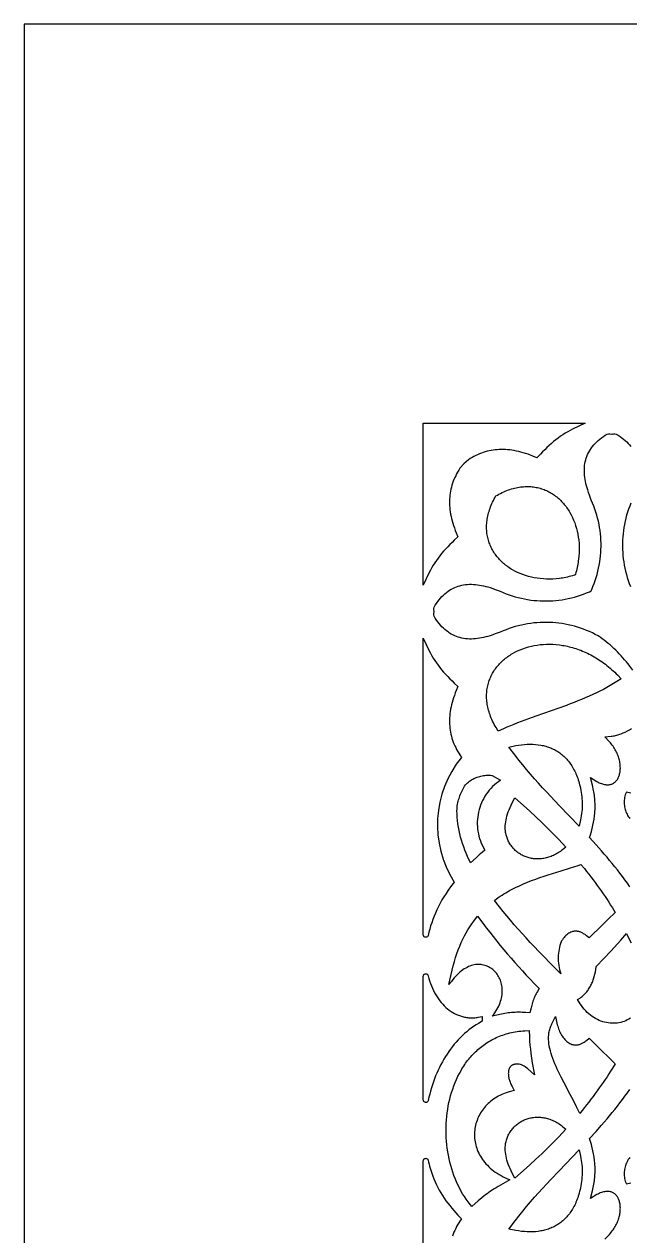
# Model space of a CAD drawing. Extents: x -280 to 280, y -610 to 610.
# Drawn here: x -280 to -158.6, y 367.1 to 610 of the extents above; entities that cross this region are included whole.
import ezdxf

# ---------------------------------------------------------------- set-up
doc = ezdxf.new("R2010")
doc.units = 0
doc.layers.add('LAYER_1', color=18, linetype='CONTINUOUS')

msp = doc.modelspace()

# ---------------------------------------------------------------- linework, layer by layer
at = {"layer": 'LAYER_1'}
for points in [[(-280, -610), (280, -610), (280, 610), (-280, 610)], [(-167.54, 530), (-170.07, 528.82), (-170.57, 528.57), (-171.05, 528.3), (-171.53, 528.01), (-172.01, 527.7), (-172.48, 527.38), (-172.95, 527.04), (-173.41, 526.69), (-173.87, 526.32), (-174.32, 525.93), (-174.77, 525.53), (-175.22, 525.11), (-175.66, 524.69), (-176.1, 524.24), (-176.53, 523.79), (-177.21, 523.06), (-178.03, 523.41), (-178.52, 523.6), (-179, 523.77), (-179.48, 523.94), (-179.95, 524.08), (-180.42, 524.21), (-180.88, 524.33), (-181.33, 524.43), (-181.78, 524.52), (-182.23, 524.59), (-182.66, 524.65), (-183.1, 524.7), (-183.53, 524.73), (-183.95, 524.74), (-184.37, 524.74), (-184.79, 524.73), (-185.2, 524.7), (-185.61, 524.66), (-186.01, 524.61), (-186.41, 524.54), (-186.81, 524.46), (-187.2, 524.37), (-187.59, 524.26), (-187.97, 524.14), (-188.36, 524), (-188.73, 523.85), (-189.11, 523.69), (-189.48, 523.51), (-189.86, 523.32), (-190.22, 523.12), (-190.59, 522.9), (-190.96, 522.67), (-191.85, 521.85), (-192.67, 520.96), (-192.9, 520.59), (-193.12, 520.22), (-193.32, 519.86), (-193.51, 519.48), (-193.69, 519.11), (-193.85, 518.73), (-194, 518.36), (-194.14, 517.97), (-194.26, 517.59), (-194.37, 517.2), (-194.46, 516.81), (-194.54, 516.41), (-194.61, 516.01), (-194.66, 515.61), (-194.7, 515.2), (-194.73, 514.79), (-194.74, 514.37), (-194.74, 513.95), (-194.73, 513.53), (-194.7, 513.1), (-194.65, 512.66), (-194.59, 512.23), (-194.52, 511.78), (-194.43, 511.33), (-194.33, 510.88), (-194.21, 510.42), (-194.08, 509.95), (-193.94, 509.48), (-193.77, 509), (-193.6, 508.52), (-193.41, 508.03), (-193.06, 507.21), (-193.79, 506.53), (-194.24, 506.1), (-194.69, 505.66), (-195.11, 505.22), (-195.53, 504.77), (-195.93, 504.32), (-196.32, 503.87), (-196.69, 503.41), (-197.04, 502.95), (-197.38, 502.48), (-197.7, 502.01), (-198.01, 501.53), (-198.3, 501.05), (-198.57, 500.57), (-198.82, 500.07), (-200, 497.54), (-200, 530)], [(-178.75, 517.3), (-178.47, 517.29), (-178.19, 517.26), (-177.91, 517.23), (-177.63, 517.19), (-177.36, 517.14), (-177.09, 517.09), (-176.83, 517.02), (-176.57, 516.95), (-176.31, 516.87), (-176.05, 516.79), (-175.8, 516.69), (-175.55, 516.59), (-175.3, 516.49), (-175.06, 516.37), (-174.82, 516.25), (-174.59, 516.12), (-174.36, 515.99), (-174.13, 515.85), (-173.91, 515.7), (-173.69, 515.55), (-173.47, 515.39), (-173.26, 515.23), (-173.05, 515.06), (-172.85, 514.88), (-172.65, 514.7), (-172.46, 514.51), (-172.27, 514.32), (-172.08, 514.12), (-171.9, 513.92), (-171.73, 513.71), (-171.55, 513.49), (-171.39, 513.28), (-171.22, 513.05), (-171.07, 512.83), (-170.91, 512.59), (-170.76, 512.36), (-170.62, 512.11), (-170.35, 511.62), (-170.1, 511.11), (-169.86, 510.58), (-169.65, 510.04), (-169.46, 509.49), (-169.29, 508.92), (-169.14, 508.34), (-169.02, 507.75), (-168.92, 507.15), (-168.84, 506.54), (-168.78, 505.92), (-168.75, 505.29), (-168.75, 504.66), (-168.76, 504.02), (-168.81, 503.37), (-168.87, 502.72), (-168.92, 502.39), (-168.97, 502.06), (-169.03, 501.73), (-169.09, 501.4), (-169.16, 501.07), (-169.24, 500.73), (-169.32, 500.4), (-169.42, 500.07), (-169.51, 499.74), (-169.57, 499.57), (-169.74, 499.51), (-170.07, 499.42), (-170.4, 499.32), (-170.73, 499.24), (-171.07, 499.16), (-171.4, 499.09), (-171.73, 499.03), (-172.06, 498.97), (-172.39, 498.92), (-172.72, 498.87), (-173.37, 498.81), (-174.02, 498.76), (-174.66, 498.75), (-175.29, 498.75), (-175.92, 498.78), (-176.54, 498.84), (-177.15, 498.92), (-177.75, 499.02), (-178.34, 499.14), (-178.92, 499.29), (-179.49, 499.46), (-180.04, 499.65), (-180.58, 499.86), (-181.11, 500.1), (-181.62, 500.35), (-182.11, 500.62), (-182.36, 500.76), (-182.59, 500.91), (-182.83, 501.07), (-183.05, 501.22), (-183.28, 501.39), (-183.49, 501.55), (-183.71, 501.73), (-183.92, 501.9), (-184.12, 502.08), (-184.32, 502.27), (-184.51, 502.46), (-184.7, 502.65), (-184.88, 502.85), (-185.06, 503.05), (-185.23, 503.26), (-185.39, 503.47), (-185.55, 503.69), (-185.7, 503.91), (-185.85, 504.13), (-185.99, 504.36), (-186.12, 504.59), (-186.25, 504.82), (-186.37, 505.06), (-186.49, 505.3), (-186.59, 505.55), (-186.69, 505.8), (-186.79, 506.05), (-186.87, 506.31), (-186.95, 506.57), (-187.02, 506.83), (-187.09, 507.09), (-187.14, 507.36), (-187.19, 507.63), (-187.23, 507.91), (-187.26, 508.19), (-187.29, 508.47), (-187.3, 508.75), (-187.31, 509.03), (-187.31, 509.32), (-187.3, 509.61), (-187.28, 509.9), (-187.26, 510.2), (-187.22, 510.49), (-187.18, 510.79), (-187.12, 511.09), (-187.06, 511.39), (-186.99, 511.7), (-186.91, 512.01), (-186.82, 512.31), (-186.73, 512.62), (-186.62, 512.93), (-186.5, 513.25), (-186.38, 513.56), (-186.24, 513.88), (-186.1, 514.19), (-185.94, 514.51), (-185.78, 514.83), (-185.6, 515.15), (-185.44, 515.44), (-185.15, 515.6), (-184.83, 515.78), (-184.51, 515.94), (-184.19, 516.1), (-183.88, 516.24), (-183.56, 516.38), (-183.25, 516.5), (-182.93, 516.62), (-182.62, 516.73), (-182.31, 516.82), (-182.01, 516.91), (-181.7, 516.99), (-181.39, 517.06), (-181.09, 517.12), (-180.79, 517.18), (-180.49, 517.22), (-180.2, 517.26), (-179.9, 517.28), (-179.61, 517.3), (-179.32, 517.31), (-179.03, 517.31)], [(-174.02, 485.68), (-173.37, 485.64), (-172.72, 485.57), (-172.39, 485.53), (-172.06, 485.47), (-171.73, 485.42), (-171.4, 485.35), (-171.07, 485.28), (-170.73, 485.2), (-170.4, 485.12), (-170.07, 485.03), (-169.74, 484.93), (-169.4, 484.82), (-169.07, 484.71), (-168.74, 484.59), (-168.4, 484.47), (-168.07, 484.33), (-167.74, 484.19), (-167.41, 484.04), (-167.07, 483.89), (-166.74, 483.72), (-166.41, 483.55), (-166.08, 483.37), (-165.76, 483.19), (-165.43, 482.99), (-165.1, 482.79), (-164.78, 482.58), (-164.45, 482.37), (-164.13, 482.14), (-163.81, 481.91), (-163.49, 481.67), (-163.18, 481.42), (-162.86, 481.16), (-162.55, 480.9), (-162.24, 480.63), (-161.93, 480.34), (-161.62, 480.06), (-161.32, 479.76), (-161.02, 479.46), (-160.31, 478.75), (-161.18, 478.2), (-161.84, 477.79), (-162.51, 477.39), (-163.19, 477.01), (-163.89, 476.64), (-164.6, 476.28), (-165.31, 475.93), (-166.04, 475.59), (-166.77, 475.26), (-167.52, 474.94), (-168.26, 474.62), (-169.02, 474.32), (-169.78, 474.02), (-170.54, 473.73), (-171.31, 473.44), (-172.84, 472.88), (-174.38, 472.34), (-175.91, 471.8), (-177.43, 471.26), (-178.93, 470.73), (-180.41, 470.18), (-181.13, 469.91), (-181.85, 469.63), (-182.55, 469.34), (-183.25, 469.06), (-183.93, 468.76), (-185, 468.28), (-185.42, 468.97), (-185.6, 469.29), (-185.78, 469.62), (-185.94, 469.93), (-186.1, 470.25), (-186.24, 470.57), (-186.38, 470.88), (-186.5, 471.2), (-186.62, 471.51), (-186.73, 471.82), (-186.82, 472.13), (-186.91, 472.44), (-186.99, 472.75), (-187.06, 473.05), (-187.12, 473.35), (-187.18, 473.65), (-187.22, 473.95), (-187.26, 474.25), (-187.28, 474.54), (-187.3, 474.83), (-187.31, 475.12), (-187.31, 475.41), (-187.3, 475.7), (-187.29, 475.98), (-187.26, 476.26), (-187.23, 476.54), (-187.19, 476.81), (-187.14, 477.08), (-187.09, 477.35), (-187.02, 477.62), (-186.95, 477.88), (-186.87, 478.14), (-186.79, 478.39), (-186.69, 478.65), (-186.59, 478.9), (-186.49, 479.14), (-186.37, 479.38), (-186.25, 479.62), (-186.12, 479.86), (-185.99, 480.09), (-185.85, 480.31), (-185.7, 480.54), (-185.55, 480.76), (-185.39, 480.97), (-185.23, 481.18), (-185.06, 481.39), (-184.88, 481.59), (-184.7, 481.79), (-184.51, 481.99), (-184.32, 482.18), (-184.12, 482.36), (-183.92, 482.54), (-183.71, 482.72), (-183.49, 482.89), (-183.28, 483.06), (-183.05, 483.22), (-182.83, 483.38), (-182.59, 483.53), (-182.36, 483.68), (-182.11, 483.83), (-181.62, 484.1), (-181.11, 484.35), (-180.58, 484.58), (-180.04, 484.79), (-179.49, 484.98), (-178.92, 485.15), (-178.34, 485.3), (-177.75, 485.42), (-177.15, 485.53), (-176.54, 485.61), (-175.92, 485.66), (-175.29, 485.69), (-174.66, 485.7)], [(-178.06, 465.63), (-177.51, 465.6), (-176.98, 465.54), (-176.45, 465.46), (-176.19, 465.41), (-175.93, 465.36), (-175.67, 465.29), (-175.42, 465.23), (-175.17, 465.15), (-174.92, 465.07), (-174.68, 464.98), (-174.44, 464.89), (-174.2, 464.79), (-173.97, 464.68), (-173.73, 464.56), (-173.51, 464.44), (-173.28, 464.31), (-173.06, 464.18), (-172.84, 464.04), (-172.63, 463.89), (-172.42, 463.73), (-172.21, 463.57), (-172.01, 463.4), (-171.81, 463.22), (-171.62, 463.03), (-171.43, 462.84), (-171.24, 462.64), (-171.06, 462.44), (-170.89, 462.23), (-170.72, 462.01), (-170.55, 461.78), (-170.39, 461.55), (-170.23, 461.3), (-170.08, 461.06), (-169.93, 460.8), (-169.79, 460.54), (-169.65, 460.27), (-169.52, 459.99), (-169.39, 459.7), (-169.27, 459.41), (-169.16, 459.11), (-169.04, 458.81), (-168.94, 458.49), (-168.84, 458.17), (-168.74, 457.84), (-168.66, 457.51), (-168.57, 457.16), (-168.49, 456.81), (-168.41, 456.39), (-168.34, 455.97), (-168.28, 455.54), (-168.23, 455.12), (-168.19, 454.69), (-168.17, 454.27), (-168.15, 453.84), (-168.15, 453.42), (-168.16, 452.99), (-168.18, 452.57), (-168.21, 452.15), (-168.26, 451.73), (-168.32, 451.31), (-168.39, 450.9), (-168.47, 450.49), (-168.77, 449.2), (-172.77, 453.38), (-174.43, 455.14), (-175.26, 456.02), (-176.08, 456.91), (-176.9, 457.81), (-177.7, 458.71), (-178.5, 459.63), (-179.29, 460.56), (-180.07, 461.51), (-180.85, 462.47), (-181.61, 463.44), (-182.84, 465.08), (-181.48, 465.36), (-180.89, 465.46), (-180.31, 465.53), (-179.74, 465.59), (-179.17, 465.63), (-178.61, 465.64)], [(-186.56, 459.42), (-186.27, 459.4), (-186.2, 459.39), (-184.49, 458.42), (-184.92, 458.12), (-185.33, 457.81), (-185.73, 457.48), (-186.1, 457.14), (-186.45, 456.78), (-186.78, 456.41), (-187.09, 456.02), (-187.38, 455.62), (-187.64, 455.2), (-187.89, 454.78), (-188.12, 454.35), (-188.32, 453.9), (-188.5, 453.45), (-188.67, 452.99), (-188.8, 452.53), (-188.92, 452.05), (-189.02, 451.58), (-189.09, 451.1), (-189.14, 450.61), (-189.17, 450.13), (-189.17, 449.64), (-189.15, 449.15), (-189.11, 448.66), (-189.05, 448.18), (-188.96, 447.69), (-188.85, 447.21), (-188.71, 446.73), (-188.55, 446.26), (-188.37, 445.79), (-188.16, 445.33), (-187.93, 444.88), (-187.67, 444.43), (-188.15, 444.03), (-188.79, 443.47), (-189.42, 442.9), (-190.52, 441.85), (-191.11, 443.13), (-191.39, 443.78), (-191.65, 444.43), (-191.9, 445.08), (-192.12, 445.73), (-192.33, 446.39), (-192.52, 447.04), (-192.68, 447.7), (-192.83, 448.35), (-192.96, 449.01), (-193.06, 449.67), (-193.14, 450.33), (-193.2, 450.99), (-193.24, 451.65), (-193.25, 452.31), (-193.24, 452.64), (-193.23, 453), (-193.19, 453.32), (-193.13, 453.61), (-193.07, 453.91), (-193, 454.2), (-192.93, 454.49), (-192.84, 454.77), (-192.75, 455.05), (-192.65, 455.33), (-192.54, 455.61), (-192.43, 455.89), (-192.3, 456.16), (-192.17, 456.43), (-192.03, 456.69), (-191.88, 456.96), (-191.72, 457.22), (-191.53, 457.52), (-191.31, 457.73), (-191.13, 457.9), (-190.93, 458.06), (-190.73, 458.22), (-190.53, 458.37), (-190.32, 458.5), (-190.1, 458.63), (-189.88, 458.75), (-189.65, 458.86), (-189.42, 458.96), (-189.18, 459.05), (-188.94, 459.13), (-188.69, 459.2), (-188.44, 459.27), (-188.18, 459.32), (-187.92, 459.36), (-187.66, 459.39), (-187.39, 459.41), (-187.11, 459.43), (-186.84, 459.43)], [(-179.9, 453.35), (-178.65, 452.22), (-177.43, 451.09), (-176.25, 449.96), (-175.09, 448.83), (-173.96, 447.7), (-172.86, 446.56), (-171.42, 445.02), (-172.06, 444.5), (-172.29, 444.33), (-172.52, 444.16), (-172.75, 444.01), (-172.98, 443.86), (-173.22, 443.72), (-173.45, 443.59), (-173.69, 443.47), (-173.92, 443.36), (-174.16, 443.25), (-174.39, 443.16), (-174.63, 443.07), (-174.87, 442.99), (-175.11, 442.92), (-175.34, 442.86), (-175.58, 442.81), (-175.81, 442.76), (-176.05, 442.72), (-176.28, 442.69), (-176.51, 442.67), (-176.75, 442.65), (-176.98, 442.65), (-177.2, 442.65), (-177.43, 442.65), (-177.66, 442.67), (-177.88, 442.69), (-178.1, 442.72), (-178.32, 442.76), (-178.54, 442.8), (-178.75, 442.85), (-178.96, 442.91), (-179.17, 442.97), (-179.38, 443.04), (-179.58, 443.12), (-179.78, 443.2), (-179.98, 443.29), (-180.17, 443.38), (-180.36, 443.49), (-180.54, 443.59), (-180.72, 443.71), (-180.9, 443.83), (-181.07, 443.95), (-181.24, 444.08), (-181.4, 444.22), (-181.56, 444.36), (-181.72, 444.51), (-181.87, 444.66), (-182.01, 444.82), (-182.15, 444.98), (-182.28, 445.15), (-182.41, 445.32), (-182.53, 445.5), (-182.65, 445.68), (-182.76, 445.86), (-182.86, 446.05), (-182.96, 446.25), (-183.05, 446.45), (-183.13, 446.65), (-183.21, 446.86), (-183.28, 447.07), (-183.34, 447.28), (-183.4, 447.5), (-183.45, 447.72), (-183.49, 447.95), (-183.53, 448.28), (-183.56, 448.62), (-183.57, 448.97), (-183.56, 449.33), (-183.53, 449.7), (-183.48, 450.07), (-183.41, 450.46), (-183.33, 450.85), (-183.22, 451.25), (-183.1, 451.67), (-182.96, 452.09), (-182.79, 452.52), (-182.61, 452.96), (-182.41, 453.41), (-182.18, 453.87), (-181.65, 454.9)], [(-167.71, 440.72), (-167.26, 440.16), (-166.81, 439.6), (-166.38, 439.04), (-165.95, 438.48), (-165.53, 437.91), (-165.12, 437.35), (-164.71, 436.79), (-164.31, 436.22), (-163.93, 435.66), (-163.54, 435.09), (-163.17, 434.53), (-162.81, 433.96), (-162.45, 433.39), (-162.1, 432.83), (-161.55, 431.92), (-162.93, 430.55), (-164.07, 429.44), (-166.78, 426.81), (-167.28, 427.24), (-167.43, 427.36), (-167.57, 427.47), (-167.72, 427.57), (-167.87, 427.66), (-168.01, 427.75), (-168.15, 427.82), (-168.28, 427.89), (-168.42, 427.95), (-168.55, 428), (-168.68, 428.04), (-168.81, 428.08), (-168.94, 428.11), (-169.06, 428.13), (-169.18, 428.15), (-169.3, 428.16), (-169.42, 428.17), (-169.54, 428.17), (-169.65, 428.16), (-169.77, 428.15), (-169.88, 428.13), (-169.99, 428.11), (-170.1, 428.08), (-170.2, 428.05), (-170.42, 427.96), (-170.63, 427.86), (-170.84, 427.74), (-171.04, 427.6), (-171.24, 427.45), (-171.43, 427.27), (-171.61, 427.09), (-171.79, 426.88), (-171.96, 426.67), (-172.12, 426.44), (-172.27, 426.21), (-172.36, 426.05), (-172.49, 425.68), (-172.6, 425.31), (-172.7, 424.93), (-172.78, 424.54), (-172.84, 424.15), (-172.89, 423.76), (-172.93, 423.36), (-172.94, 422.95), (-172.94, 422.54), (-172.93, 422.13), (-172.89, 421.72), (-172.84, 421.3), (-172.76, 420.88), (-172.67, 420.45), (-172.56, 420.03), (-172.43, 419.6), (-174.32, 421.51), (-176.03, 423.27), (-176.88, 424.15), (-177.72, 425.03), (-178.55, 425.91), (-179.37, 426.8), (-180.18, 427.68), (-180.98, 428.57), (-181.76, 429.46), (-182.53, 430.35), (-183.28, 431.24), (-184.01, 432.13), (-184.73, 433.02), (-185.75, 434.33), (-184.96, 434.89), (-184.59, 435.15), (-184.22, 435.39), (-183.85, 435.63), (-183.47, 435.86), (-183.09, 436.08), (-182.7, 436.3), (-182.31, 436.51), (-181.92, 436.71), (-181.53, 436.91), (-180.73, 437.28), (-179.93, 437.64), (-179.11, 437.98), (-178.29, 438.3), (-177.46, 438.6), (-176.63, 438.9), (-175.79, 439.18), (-174.94, 439.46), (-174.1, 439.73), (-172.39, 440.26), (-170.69, 440.8), (-169.83, 441.07), (-168.98, 441.35), (-168.39, 441.56)], [(-188.05, 429.76), (-187.37, 428.86), (-186.68, 427.96), (-185.99, 427.07), (-185.28, 426.19), (-184.56, 425.31), (-183.84, 424.44), (-183.11, 423.58), (-182.37, 422.72), (-181.62, 421.87), (-180.87, 421.03), (-180.12, 420.2), (-179.36, 419.37), (-178.6, 418.55), (-177.83, 417.74), (-176.8, 416.65), (-177.13, 416.09), (-177.26, 415.86), (-177.38, 415.63), (-177.5, 415.39), (-177.61, 415.15), (-177.72, 414.9), (-177.82, 414.65), (-177.92, 414.39), (-178.01, 414.13), (-178.1, 413.87), (-178.18, 413.6), (-178.26, 413.33), (-178.34, 413.06), (-178.4, 412.79), (-178.62, 411.78), (-179.43, 411.85), (-179.8, 411.88), (-180.16, 411.89), (-180.52, 411.9), (-180.88, 411.91), (-181.24, 411.9), (-181.59, 411.89), (-181.94, 411.87), (-182.29, 411.84), (-182.63, 411.8), (-182.98, 411.76), (-183.32, 411.71), (-183.65, 411.65), (-183.98, 411.59), (-184.31, 411.52), (-186.16, 411.09), (-185.9, 411.42), (-185.65, 411.76), (-185.43, 412.1), (-185.23, 412.43), (-185.04, 412.77), (-184.88, 413.11), (-184.73, 413.44), (-184.6, 413.77), (-184.49, 414.11), (-184.39, 414.43), (-184.31, 414.76), (-184.25, 415.08), (-184.21, 415.4), (-184.18, 415.72), (-184.16, 416.03), (-184.16, 416.34), (-184.18, 416.64), (-184.2, 416.93), (-184.25, 417.22), (-184.3, 417.51), (-184.37, 417.79), (-184.45, 418.06), (-184.55, 418.32), (-184.65, 418.58), (-184.77, 418.82), (-184.9, 419.06), (-185.04, 419.29), (-185.19, 419.52), (-185.35, 419.73), (-185.52, 419.93), (-185.7, 420.12), (-185.88, 420.3), (-186.08, 420.47), (-186.28, 420.63), (-186.49, 420.77), (-186.71, 420.9), (-186.94, 421.03), (-187.17, 421.13), (-187.41, 421.23), (-187.66, 421.31), (-187.91, 421.37), (-188.17, 421.42), (-188.43, 421.46), (-188.69, 421.48), (-188.96, 421.49), (-189.23, 421.47), (-189.51, 421.45), (-189.79, 421.4), (-190.07, 421.34), (-190.35, 421.26), (-190.64, 421.16), (-190.93, 421.05), (-191.22, 420.91), (-191.5, 420.76), (-191.79, 420.58), (-192.08, 420.39), (-192.37, 420.18), (-192.66, 419.94), (-192.95, 419.69), (-193.23, 419.41), (-193.51, 419.11), (-193.79, 418.79), (-194.07, 418.44), (-194.35, 418.07), (-194.87, 417.44), (-194.22, 420.37), (-194, 421.24), (-193.77, 422.08), (-193.52, 422.89), (-193.26, 423.68), (-192.98, 424.44), (-192.69, 425.17), (-192.39, 425.88), (-192.07, 426.56), (-191.74, 427.22), (-191.4, 427.85), (-191.04, 428.46), (-190.67, 429.05), (-190.29, 429.62), (-189.9, 430.16), (-189.1, 431.2)], [(-199.4, 419.6), (-199.31, 419.58), (-199.24, 419.54), (-199.17, 419.48), (-199.11, 419.42), (-199.06, 419.33), (-199.02, 419.23), (-198.88, 418.7), (-198.73, 418.18), (-198.57, 417.68), (-198.38, 417.19), (-198.18, 416.72), (-197.97, 416.26), (-197.74, 415.81), (-197.5, 415.39), (-197.25, 414.98), (-196.98, 414.58), (-196.7, 414.2), (-196.41, 413.84), (-196.11, 413.5), (-195.8, 413.18), (-195.47, 412.87), (-195.14, 412.59), (-194.8, 412.32), (-194.44, 412.08), (-194.08, 411.85), (-193.72, 411.65), (-193.34, 411.46), (-192.95, 411.3), (-192.76, 411.23), (-192.56, 411.16), (-192.37, 411.1), (-192.17, 411.04), (-191.96, 410.99), (-191.76, 410.95), (-191.56, 410.91), (-191.35, 410.87), (-191.14, 410.85), (-190.93, 410.82), (-190.72, 410.81), (-190.51, 410.8), (-190.3, 410.79), (-190.08, 410.8), (-189.87, 410.81), (-189.65, 410.82), (-189.43, 410.84), (-189.21, 410.87), (-188.99, 410.91), (-188.18, 411.06), (-188.18, 410.12), (-188.94, 409.68), (-189.43, 409.38), (-189.91, 409.06), (-190.39, 408.72), (-190.85, 408.37), (-191.3, 408), (-191.74, 407.62), (-192.17, 407.22), (-192.59, 406.8), (-193, 406.37), (-193.4, 405.93), (-193.79, 405.48), (-194.16, 405.01), (-194.53, 404.53), (-194.88, 404.03), (-195.22, 403.53), (-195.55, 403.01), (-195.87, 402.49), (-196.18, 401.95), (-196.47, 401.4), (-196.75, 400.85), (-197.02, 400.28), (-197.28, 399.71), (-197.53, 399.13), (-197.76, 398.54), (-197.98, 397.94), (-198.18, 397.34), (-198.38, 396.73), (-198.56, 396.11), (-198.72, 395.49), (-198.88, 394.86), (-199.02, 394.22), (-199.05, 394.12), (-199.1, 394.04), (-199.16, 393.97), (-199.23, 393.91), (-199.3, 393.87), (-199.39, 393.84), (-199.47, 393.83), (-199.56, 393.83), (-199.64, 393.85), (-199.72, 393.88), (-199.8, 393.92), (-199.86, 393.98), (-199.92, 394.05), (-199.96, 394.13), (-199.99, 394.23), (-200, 394.33), (-200, 419.11), (-199.99, 419.21), (-199.96, 419.3), (-199.92, 419.39), (-199.87, 419.46), (-199.8, 419.51), (-199.73, 419.56), (-199.65, 419.59), (-199.57, 419.61), (-199.48, 419.61)], [(-173.13, 409.4), (-173.06, 409.13), (-172.98, 408.86), (-172.89, 408.59), (-172.79, 408.33), (-172.67, 408.06), (-172.55, 407.8), (-172.42, 407.55), (-172.27, 407.3), (-172.12, 407.07), (-171.96, 406.84), (-171.79, 406.63), (-171.61, 406.42), (-171.43, 406.24), (-171.24, 406.06), (-171.04, 405.91), (-170.84, 405.77), (-170.63, 405.65), (-170.42, 405.55), (-170.2, 405.46), (-170.1, 405.43), (-169.99, 405.41), (-169.88, 405.38), (-169.77, 405.36), (-169.65, 405.35), (-169.54, 405.35), (-169.42, 405.34), (-169.3, 405.35), (-169.18, 405.36), (-169.06, 405.38), (-168.94, 405.4), (-168.81, 405.43), (-168.68, 405.47), (-168.55, 405.51), (-168.42, 405.56), (-168.28, 405.62), (-168.15, 405.69), (-168.01, 405.76), (-167.87, 405.85), (-167.72, 405.94), (-167.57, 406.04), (-167.43, 406.15), (-167.28, 406.27), (-166.78, 406.7), (-164.07, 404.07), (-162.93, 402.96), (-161.55, 401.59), (-162.1, 400.68), (-162.45, 400.12), (-162.81, 399.55), (-163.17, 398.98), (-163.54, 398.42), (-163.93, 397.85), (-164.31, 397.29), (-164.71, 396.73), (-165.12, 396.16), (-165.53, 395.6), (-165.95, 395.04), (-166.38, 394.47), (-166.81, 393.91), (-167.26, 393.35), (-167.71, 392.79), (-168.65, 391.63), (-169.28, 392.92), (-169.9, 394.18), (-170.53, 395.4), (-171.75, 397.75), (-172.33, 398.88), (-172.88, 399.98), (-173.14, 400.52), (-173.38, 401.06), (-173.61, 401.59), (-173.83, 402.11), (-174.03, 402.63), (-174.21, 403.14), (-174.37, 403.64), (-174.52, 404.14), (-174.64, 404.64), (-174.74, 405.13), (-174.81, 405.62), (-174.84, 405.86), (-174.86, 406.11), (-174.88, 406.35), (-174.88, 406.59), (-174.88, 406.82), (-174.87, 407.06), (-174.86, 407.3), (-174.83, 407.53), (-174.8, 407.77), (-174.76, 408), (-174.71, 408.23), (-174.65, 408.46), (-174.59, 408.69), (-174.51, 408.92), (-174.42, 409.14), (-174.33, 409.37), (-174.23, 409.59), (-173.48, 411.03)], [(-178.73, 406.95), (-178.68, 406.15), (-178.62, 405.33), (-178.54, 404.48), (-178.43, 403.61), (-178.3, 402.71), (-178.15, 401.78), (-177.7, 399.36), (-179.05, 400.59), (-179.3, 400.79), (-179.55, 400.96), (-179.8, 401.11), (-180.05, 401.24), (-180.3, 401.34), (-180.54, 401.42), (-180.78, 401.47), (-181.01, 401.51), (-181.24, 401.52), (-181.34, 401.52), (-181.44, 401.51), (-181.54, 401.5), (-181.64, 401.48), (-181.73, 401.46), (-181.83, 401.44), (-181.91, 401.41), (-182, 401.38), (-182.08, 401.34), (-182.16, 401.3), (-182.23, 401.25), (-182.3, 401.2), (-182.37, 401.15), (-182.44, 401.09), (-182.5, 401.03), (-182.56, 400.96), (-182.61, 400.89), (-182.66, 400.81), (-182.71, 400.73), (-182.76, 400.64), (-182.8, 400.55), (-182.83, 400.45), (-182.87, 400.35), (-182.89, 400.24), (-182.92, 400.13), (-182.93, 400), (-182.95, 399.88), (-182.95, 399.74), (-182.96, 399.6), (-182.95, 399.46), (-182.94, 399.3), (-182.92, 399.14), (-182.9, 398.98), (-182.86, 398.81), (-182.82, 398.63), (-182.77, 398.45), (-182.72, 398.26), (-182.65, 398.06), (-182.58, 397.86), (-182.5, 397.65), (-182.41, 397.44), (-182.3, 397.22), (-182.19, 397), (-181.78, 396.2), (-182.8, 395.93), (-183.18, 395.82), (-183.56, 395.69), (-183.93, 395.56), (-184.28, 395.41), (-184.63, 395.24), (-184.96, 395.07), (-185.29, 394.89), (-185.6, 394.7), (-185.91, 394.49), (-186.2, 394.28), (-186.48, 394.06), (-186.75, 393.83), (-187.01, 393.59), (-187.26, 393.35), (-187.5, 393.09), (-187.72, 392.83), (-187.94, 392.56), (-188.14, 392.29), (-188.33, 392.01), (-188.51, 391.72), (-188.68, 391.43), (-188.84, 391.13), (-188.98, 390.83), (-189.11, 390.52), (-189.23, 390.21), (-189.34, 389.9), (-189.44, 389.58), (-189.52, 389.26), (-189.59, 388.93), (-189.64, 388.61), (-189.69, 388.28), (-189.72, 387.95), (-189.74, 387.62), (-189.74, 387.29), (-189.73, 386.95), (-189.71, 386.62), (-189.68, 386.29), (-189.63, 385.95), (-189.56, 385.62), (-189.49, 385.29), (-189.4, 384.96), (-189.29, 384.63), (-189.17, 384.3), (-189.04, 383.98), (-188.89, 383.66), (-188.73, 383.34), (-188.55, 383.02), (-188.35, 382.71), (-188.15, 382.41), (-187.92, 382.1), (-187.68, 381.8), (-187.43, 381.51), (-187.16, 381.22), (-186.87, 380.94), (-186.57, 380.66), (-186.25, 380.39), (-185.91, 380.13), (-185.56, 379.87), (-185.19, 379.62), (-184.81, 379.38), (-184.4, 379.15), (-183.98, 378.92), (-182.67, 378.28), (-184.54, 377.24), (-184.99, 376.98), (-185.41, 376.73), (-185.8, 376.49), (-186.17, 376.25), (-186.52, 376.01), (-186.87, 375.77), (-187.2, 375.53), (-187.54, 375.27), (-187.89, 375), (-188.24, 374.71), (-189.01, 374.07), (-190.27, 372.98), (-190.79, 373.63), (-190.99, 373.89), (-191.19, 374.15), (-191.39, 374.42), (-191.76, 374.97), (-192.11, 375.53), (-192.45, 376.11), (-192.77, 376.7), (-193.07, 377.31), (-193.35, 377.92), (-193.62, 378.55), (-193.87, 379.2), (-194.1, 379.85), (-194.31, 380.51), (-194.5, 381.18), (-194.68, 381.86), (-194.83, 382.54), (-194.97, 383.23), (-195.09, 383.93), (-195.2, 384.63), (-195.28, 385.33), (-195.35, 386.04), (-195.39, 386.75), (-195.42, 387.46), (-195.43, 388.18), (-195.43, 388.89), (-195.4, 389.6), (-195.36, 390.31), (-195.29, 391.02), (-195.21, 391.73), (-195.11, 392.43), (-194.99, 393.13), (-194.86, 393.82), (-194.7, 394.5), (-194.52, 395.18), (-194.33, 395.85), (-194.11, 396.51), (-193.88, 397.16), (-193.63, 397.81), (-193.35, 398.44), (-193.06, 399.06), (-192.75, 399.66), (-192.42, 400.26), (-192.25, 400.55), (-192.07, 400.84), (-191.89, 401.12), (-191.7, 401.4), (-191.51, 401.68), (-191.31, 401.95), (-191.11, 402.22), (-190.9, 402.48), (-190.68, 402.74), (-190.47, 402.99), (-190.24, 403.24), (-190.02, 403.49), (-189.78, 403.73), (-189.54, 403.96), (-189.3, 404.19), (-189.05, 404.42), (-188.8, 404.64), (-188.54, 404.85), (-188.28, 405.06), (-188.01, 405.26), (-187.74, 405.46), (-187.46, 405.65), (-187.17, 405.84), (-186.89, 406.02), (-186.59, 406.19), (-186.29, 406.36), (-185.99, 406.52), (-185.68, 406.67), (-185.37, 406.82), (-185.05, 406.96), (-184.72, 407.1), (-184.39, 407.22), (-184.06, 407.34), (-183.72, 407.46), (-183.38, 407.56), (-183.03, 407.66), (-182.67, 407.75), (-182.31, 407.83), (-181.95, 407.91), (-181.58, 407.98), (-181.21, 408.04), (-180.83, 408.09), (-180.45, 408.13), (-180.06, 408.17), (-179.66, 408.2), (-178.77, 408.24)], [(-176.75, 390.86), (-176.51, 390.84), (-176.28, 390.82), (-176.05, 390.79), (-175.81, 390.75), (-175.58, 390.71), (-175.34, 390.65), (-175.11, 390.59), (-174.87, 390.52), (-174.63, 390.44), (-174.39, 390.35), (-174.16, 390.26), (-173.92, 390.15), (-173.69, 390.04), (-173.45, 389.92), (-173.22, 389.79), (-172.98, 389.65), (-172.75, 389.51), (-172.52, 389.35), (-172.29, 389.18), (-172.06, 389.01), (-171.42, 388.49), (-172.86, 386.95), (-173.96, 385.81), (-175.09, 384.68), (-176.25, 383.55), (-177.43, 382.42), (-178.65, 381.29), (-179.9, 380.16), (-181.65, 378.61), (-182.18, 379.64), (-182.41, 380.1), (-182.61, 380.55), (-182.79, 380.99), (-182.96, 381.42), (-183.1, 381.84), (-183.22, 382.26), (-183.33, 382.66), (-183.41, 383.05), (-183.48, 383.44), (-183.53, 383.81), (-183.56, 384.18), (-183.57, 384.54), (-183.56, 384.89), (-183.53, 385.23), (-183.49, 385.56), (-183.45, 385.79), (-183.4, 386.01), (-183.34, 386.23), (-183.28, 386.44), (-183.21, 386.65), (-183.13, 386.86), (-183.05, 387.06), (-182.96, 387.26), (-182.86, 387.46), (-182.76, 387.65), (-182.65, 387.83), (-182.53, 388.02), (-182.41, 388.19), (-182.28, 388.36), (-182.15, 388.53), (-182.01, 388.69), (-181.87, 388.85), (-181.72, 389), (-181.56, 389.15), (-181.4, 389.29), (-181.24, 389.43), (-181.07, 389.56), (-180.9, 389.69), (-180.72, 389.8), (-180.54, 389.92), (-180.36, 390.03), (-180.17, 390.13), (-179.98, 390.22), (-179.78, 390.31), (-179.58, 390.39), (-179.38, 390.47), (-179.17, 390.54), (-178.96, 390.6), (-178.75, 390.66), (-178.54, 390.71), (-178.32, 390.75), (-178.1, 390.79), (-177.88, 390.82), (-177.66, 390.84), (-177.43, 390.86), (-177.2, 390.86), (-176.98, 390.86)], [(-168.47, 383.02), (-168.39, 382.61), (-168.32, 382.2), (-168.26, 381.78), (-168.21, 381.36), (-168.18, 380.94), (-168.16, 380.52), (-168.15, 380.1), (-168.15, 379.67), (-168.17, 379.24), (-168.19, 378.82), (-168.23, 378.39), (-168.28, 377.97), (-168.34, 377.54), (-168.41, 377.12), (-168.49, 376.7), (-168.57, 376.35), (-168.66, 376), (-168.74, 375.67), (-168.84, 375.34), (-168.94, 375.02), (-169.04, 374.7), (-169.16, 374.4), (-169.27, 374.1), (-169.39, 373.81), (-169.52, 373.52), (-169.65, 373.24), (-169.79, 372.97), (-169.93, 372.71), (-170.08, 372.45), (-170.23, 372.21), (-170.39, 371.97), (-170.55, 371.73), (-170.72, 371.5), (-170.89, 371.28), (-171.06, 371.07), (-171.24, 370.87), (-171.43, 370.67), (-171.62, 370.48), (-171.81, 370.29), (-172.01, 370.11), (-172.21, 369.94), (-172.42, 369.78), (-172.63, 369.62), (-172.84, 369.48), (-173.06, 369.33), (-173.28, 369.2), (-173.51, 369.07), (-173.73, 368.95), (-173.97, 368.83), (-174.2, 368.72), (-174.44, 368.62), (-174.68, 368.53), (-174.92, 368.44), (-175.17, 368.36), (-175.42, 368.28), (-175.67, 368.22), (-175.93, 368.15), (-176.19, 368.1), (-176.45, 368.05), (-176.98, 367.97), (-177.51, 367.91), (-178.06, 367.88), (-178.61, 367.87), (-179.17, 367.88), (-179.74, 367.92), (-180.31, 367.98), (-180.89, 368.06), (-181.48, 368.16), (-182.84, 368.43), (-181.61, 370.07), (-180.85, 371.04), (-180.07, 372), (-179.29, 372.95), (-178.5, 373.88), (-177.7, 374.8), (-176.9, 375.7), (-176.08, 376.6), (-175.26, 377.49), (-174.43, 378.37), (-172.77, 380.13), (-168.77, 384.31)]]:
    msp.add_lwpolyline(points, close=True, dxfattribs=at)
for points in [[(-158, 480.52), (-158.61, 481.3), (-158.95, 481.74), (-159.29, 482.16), (-159.64, 482.57), (-159.99, 482.98), (-160.34, 483.37), (-160.7, 483.76), (-161.07, 484.14), (-161.43, 484.5), (-161.81, 484.86), (-162.18, 485.21), (-162.56, 485.55), (-162.95, 485.87), (-163.34, 486.19), (-163.74, 486.5), (-164.14, 486.8), (-164.54, 487.08), (-164.96, 487.36), (-165.53, 487.66), (-166.11, 487.95), (-166.69, 488.22), (-167.29, 488.47), (-167.88, 488.7), (-168.48, 488.91), (-169.09, 489.11), (-169.7, 489.29), (-170.31, 489.45), (-170.93, 489.59), (-171.55, 489.71), (-172.18, 489.82), (-172.8, 489.91), (-173.43, 489.98), (-174.06, 490.03), (-174.69, 490.06), (-175.32, 490.08), (-175.95, 490.07), (-176.58, 490.05), (-177.21, 490.01), (-177.84, 489.96), (-178.47, 489.88), (-179.09, 489.79), (-179.72, 489.67), (-180.34, 489.54), (-180.96, 489.39), (-181.58, 489.23), (-182.19, 489.04), (-182.8, 488.84), (-183.4, 488.61), (-184, 488.37), (-184.59, 488.11), (-185.57, 487.76), (-186.09, 487.58), (-186.62, 487.4), (-187.05, 487.27), (-187.48, 487.15), (-187.91, 487.05), (-188.33, 486.95), (-188.74, 486.88), (-189.15, 486.82), (-189.56, 486.78), (-189.96, 486.75), (-190.36, 486.73), (-190.76, 486.74), (-191.14, 486.76), (-191.53, 486.8), (-191.91, 486.85), (-192.28, 486.92), (-192.65, 487.01), (-193.01, 487.12), (-193.36, 487.25), (-193.71, 487.39), (-194.06, 487.55), (-194.39, 487.73), (-194.72, 487.93), (-195.04, 488.15), (-195.36, 488.38), (-195.66, 488.64), (-195.96, 488.91), (-196.26, 489.2), (-196.54, 489.51), (-196.82, 489.84), (-197.08, 490.19), (-197.35, 490.55), (-197.6, 490.93), (-197.84, 491.33), (-197.91, 491.6), (-197.88, 491.73), (-197.91, 491.86), (-197.84, 492.13), (-197.84, 492.13), (-197.84, 492.13), (-197.84, 492.14), (-197.84, 492.14), (-197.86, 492.22), (-197.84, 492.31), (-197.84, 492.31), (-197.84, 492.31), (-197.84, 492.31), (-197.84, 492.31), (-197.91, 492.58), (-197.88, 492.71), (-197.91, 492.85), (-197.84, 493.11), (-197.6, 493.51), (-197.35, 493.89), (-197.08, 494.26), (-196.82, 494.61), (-196.54, 494.93), (-196.26, 495.24), (-195.96, 495.53), (-195.66, 495.81), (-195.36, 496.06), (-195.04, 496.3), (-194.72, 496.51), (-194.39, 496.71), (-194.06, 496.89), (-193.71, 497.05), (-193.36, 497.2), (-193.01, 497.32), (-192.65, 497.43), (-192.28, 497.52), (-191.91, 497.59), (-191.53, 497.65), (-191.14, 497.69), (-190.76, 497.71), (-190.36, 497.71), (-189.96, 497.7), (-189.56, 497.67), (-189.15, 497.62), (-188.74, 497.56), (-188.33, 497.49), (-187.91, 497.4), (-187.48, 497.29), (-187.05, 497.17), (-186.62, 497.04), (-186.09, 496.86), (-185.57, 496.69), (-184.59, 496.33), (-184, 496.07), (-183.4, 495.83), (-182.8, 495.61), (-182.19, 495.4), (-181.58, 495.22), (-180.96, 495.05), (-180.34, 494.9), (-179.72, 494.77), (-179.09, 494.66), (-178.47, 494.56), (-177.84, 494.49), (-177.21, 494.43), (-176.58, 494.39), (-175.95, 494.37), (-175.32, 494.37), (-174.69, 494.38), (-174.06, 494.42), (-173.43, 494.47), (-172.8, 494.54), (-172.18, 494.62), (-171.55, 494.73), (-170.93, 494.85), (-170.31, 495), (-169.7, 495.16), (-169.09, 495.33), (-168.48, 495.53), (-167.88, 495.74), (-167.29, 495.98), (-166.69, 496.23), (-166.37, 496.37), (-166.23, 496.69), (-165.98, 497.29), (-165.74, 497.88), (-165.53, 498.48), (-165.33, 499.09), (-165.16, 499.7), (-165, 500.31), (-164.85, 500.93), (-164.73, 501.55), (-164.62, 502.18), (-164.54, 502.8), (-164.47, 503.43), (-164.42, 504.06), (-164.38, 504.69), (-164.37, 505.32), (-164.37, 505.95), (-164.39, 506.58), (-164.43, 507.21), (-164.49, 507.84), (-164.56, 508.47), (-164.66, 509.09), (-164.77, 509.72), (-164.9, 510.34), (-165.05, 510.96), (-165.22, 511.58), (-165.4, 512.19), (-165.61, 512.8), (-165.83, 513.4), (-166.07, 514), (-166.33, 514.59), (-166.69, 515.57), (-166.86, 516.09), (-167.04, 516.62), (-167.17, 517.05), (-167.29, 517.48), (-167.4, 517.91), (-167.49, 518.33), (-167.56, 518.74), (-167.62, 519.15), (-167.67, 519.56), (-167.7, 519.96), (-167.71, 520.36), (-167.71, 520.76), (-167.69, 521.14), (-167.65, 521.53), (-167.59, 521.91), (-167.52, 522.28), (-167.43, 522.65), (-167.32, 523.01), (-167.2, 523.36), (-167.05, 523.71), (-166.89, 524.06), (-166.71, 524.39), (-166.51, 524.72), (-166.3, 525.04), (-166.06, 525.36), (-165.81, 525.66), (-165.53, 525.96), (-165.24, 526.26), (-164.93, 526.54), (-164.61, 526.82), (-164.26, 527.08), (-163.89, 527.35), (-163.51, 527.6), (-163.11, 527.84), (-162.85, 527.91), (-162.71, 527.88), (-162.58, 527.91), (-162.31, 527.84), (-162.31, 527.84), (-162.22, 527.86), (-162.14, 527.84), (-162.13, 527.84), (-161.86, 527.91), (-161.73, 527.88), (-161.6, 527.91), (-161.33, 527.84), (-160.93, 527.6), (-160.55, 527.35), (-160.19, 527.08), (-159.84, 526.82), (-159.51, 526.54), (-159.2, 526.26), (-158.91, 525.96), (-158.64, 525.66), (-158.38, 525.36)], [(-158.37, 514), (-158.61, 513.4), (-158.84, 512.8), (-159.04, 512.19), (-159.23, 511.58), (-159.39, 510.96), (-159.54, 510.34), (-159.67, 509.72), (-159.79, 509.09), (-159.88, 508.47), (-159.96, 507.84), (-160.01, 507.21), (-160.05, 506.58), (-160.07, 505.95), (-160.08, 505.32), (-160.06, 504.69), (-160.03, 504.06), (-159.98, 503.43), (-159.91, 502.8), (-159.82, 502.18), (-159.71, 501.55), (-159.59, 500.93), (-159.45, 500.31), (-159.29, 499.7), (-159.11, 499.09), (-158.91, 498.48), (-158.7, 497.88), (-158.47, 497.29)], [(-158.6, 437.08), (-159.08, 437.76), (-159.57, 438.44), (-160.06, 439.11), (-160.57, 439.77), (-161.08, 440.43), (-161.59, 441.08), (-162.11, 441.72), (-162.64, 442.36), (-163.17, 443), (-163.71, 443.62), (-164.25, 444.25), (-165.35, 445.48), (-166.65, 446.92), (-166.48, 447.49), (-166.29, 448.13), (-166.13, 448.76), (-165.98, 449.39), (-165.86, 450.02), (-165.75, 450.65), (-165.67, 451.28), (-165.61, 451.91), (-165.58, 452.22), (-165.57, 452.53), (-165.56, 452.85), (-165.55, 453.17), (-165.55, 453.48), (-165.56, 453.8), (-165.58, 454.12), (-165.6, 454.44), (-165.62, 454.76), (-165.66, 455.09), (-165.7, 455.41), (-165.75, 455.74), (-165.8, 456.07), (-165.86, 456.4), (-165.93, 456.73), (-166.01, 457.07), (-166.09, 457.41), (-166.5, 458.94), (-165.21, 458.17), (-164.97, 458.05), (-164.74, 457.93), (-164.52, 457.84), (-164.3, 457.75), (-164.09, 457.68), (-163.89, 457.63), (-163.69, 457.58), (-163.5, 457.55), (-163.32, 457.53), (-163.14, 457.52), (-162.97, 457.52), (-162.81, 457.53), (-162.65, 457.55), (-162.5, 457.58), (-162.35, 457.62), (-162.21, 457.67), (-162.08, 457.73), (-161.95, 457.79), (-161.83, 457.86), (-161.71, 457.94), (-161.6, 458.03), (-161.49, 458.13), (-161.38, 458.24), (-161.28, 458.35), (-161.19, 458.47), (-161.1, 458.6), (-161.02, 458.73), (-160.94, 458.88), (-160.86, 459.03), (-160.8, 459.18), (-160.74, 459.35), (-160.68, 459.52), (-160.64, 459.7), (-160.59, 459.88), (-160.56, 460.07), (-160.53, 460.26), (-160.51, 460.46), (-160.5, 460.66), (-160.49, 460.87), (-160.5, 461.08), (-160.51, 461.3), (-160.52, 461.52), (-160.55, 461.74), (-160.58, 461.96), (-160.63, 462.19), (-160.68, 462.42), (-160.73, 462.65), (-160.8, 462.88), (-160.88, 463.12), (-160.96, 463.35), (-161.06, 463.59), (-161.16, 463.82), (-161.27, 464.06), (-161.39, 464.3), (-161.52, 464.53), (-161.66, 464.76), (-161.81, 465), (-161.96, 465.23), (-162.13, 465.46), (-162.31, 465.69), (-162.49, 465.91), (-162.69, 466.13), (-163.6, 467.1), (-162.36, 467.23), (-162.13, 467.27), (-161.9, 467.3), (-161.68, 467.35), (-161.45, 467.4), (-161.23, 467.45), (-161.01, 467.51), (-160.79, 467.58), (-160.57, 467.65), (-160.36, 467.72), (-159.93, 467.9), (-159.51, 468.09), (-159.09, 468.31), (-158.68, 468.55), (-158.28, 468.81)], [(-158.38, 455.83), (-158.69, 455.88), (-159.01, 455.94), (-159.33, 456.02), (-159.43, 455.75), (-159.52, 455.49), (-159.58, 455.22), (-159.64, 454.95), (-159.68, 454.69), (-159.71, 454.42), (-159.72, 454.15), (-159.72, 453.88), (-159.71, 453.62), (-159.68, 453.36), (-159.65, 453.1), (-159.59, 452.84), (-159.53, 452.58), (-159.46, 452.33), (-159.37, 452.09), (-159.27, 451.85), (-159.16, 451.61), (-159.04, 451.38), (-158.9, 451.15), (-158.76, 450.94), (-158.6, 450.72)], [(-158.49, 410.73), (-158.8, 410.54), (-159.11, 410.37), (-159.43, 410.21), (-159.75, 410.08), (-160.09, 409.96), (-160.43, 409.87), (-160.78, 409.79), (-161.13, 409.74), (-161.48, 409.7), (-161.84, 409.69), (-162.2, 409.69), (-162.57, 409.72), (-162.93, 409.76), (-163.3, 409.82), (-163.66, 409.91), (-164.02, 410.01), (-164.38, 410.14), (-164.74, 410.28), (-165.1, 410.45), (-165.45, 410.64), (-165.79, 410.84), (-166.14, 411.07), (-166.47, 411.32), (-166.8, 411.58), (-167.12, 411.87), (-167.43, 412.18), (-167.73, 412.51), (-168.02, 412.86), (-168.3, 413.23), (-168.57, 413.62), (-169.09, 414.44), (-168.49, 414.83), (-168.32, 414.96), (-168.15, 415.09), (-167.99, 415.23), (-167.83, 415.37), (-167.68, 415.52), (-167.53, 415.68), (-167.38, 415.84), (-167.24, 416.01), (-167.11, 416.18), (-166.98, 416.36), (-166.85, 416.55), (-166.73, 416.73), (-166.61, 416.93), (-166.5, 417.12), (-166.39, 417.33), (-166.29, 417.53), (-166.2, 417.74), (-166.1, 417.95), (-166.02, 418.17), (-165.93, 418.39), (-165.86, 418.61), (-165.72, 419.06), (-165.6, 419.52), (-165.5, 419.98), (-165.42, 420.45), (-165.34, 421.09), (-163.81, 422.7), (-162.42, 424.18), (-161.74, 424.91), (-161.07, 425.65), (-160.42, 426.38), (-159.28, 427.69), (-158.73, 426.53), (-158.34, 425.84)], [(-163.6, 366.41), (-162.69, 367.38), (-162.49, 367.6), (-162.31, 367.82), (-162.13, 368.05), (-161.96, 368.28), (-161.81, 368.51), (-161.66, 368.75), (-161.52, 368.98), (-161.39, 369.22), (-161.27, 369.45), (-161.16, 369.69), (-161.06, 369.92), (-160.96, 370.16), (-160.88, 370.39), (-160.8, 370.63), (-160.73, 370.86), (-160.68, 371.09), (-160.63, 371.32), (-160.58, 371.55), (-160.55, 371.77), (-160.52, 371.99), (-160.51, 372.21), (-160.5, 372.43), (-160.49, 372.64), (-160.5, 372.85), (-160.51, 373.05), (-160.53, 373.25), (-160.56, 373.44), (-160.59, 373.63), (-160.64, 373.81), (-160.68, 373.99), (-160.74, 374.16), (-160.8, 374.33), (-160.86, 374.48), (-160.94, 374.63), (-161.02, 374.78), (-161.1, 374.91), (-161.19, 375.04), (-161.28, 375.16), (-161.38, 375.27), (-161.49, 375.38), (-161.6, 375.48), (-161.71, 375.57), (-161.83, 375.65), (-161.95, 375.72), (-162.08, 375.78), (-162.21, 375.84), (-162.35, 375.89), (-162.5, 375.93), (-162.65, 375.96), (-162.81, 375.98), (-162.97, 375.99), (-163.14, 375.99), (-163.32, 375.98), (-163.5, 375.96), (-163.69, 375.93), (-163.89, 375.89), (-164.09, 375.83), (-164.3, 375.76), (-164.52, 375.67), (-164.74, 375.58), (-164.97, 375.46), (-165.21, 375.34), (-166.5, 374.57), (-166.09, 376.1), (-166.01, 376.44), (-165.93, 376.78), (-165.86, 377.11), (-165.8, 377.44), (-165.75, 377.77), (-165.7, 378.1), (-165.66, 378.42), (-165.62, 378.75), (-165.6, 379.07), (-165.58, 379.39), (-165.56, 379.71), (-165.55, 380.03), (-165.55, 380.34), (-165.56, 380.66), (-165.57, 380.98), (-165.58, 381.29), (-165.61, 381.6), (-165.67, 382.24), (-165.75, 382.86), (-165.86, 383.49), (-165.98, 384.12), (-166.13, 384.75), (-166.29, 385.38), (-166.48, 386.02), (-166.65, 386.59), (-165.35, 388.03), (-164.25, 389.26), (-163.71, 389.89), (-163.17, 390.52), (-162.64, 391.15), (-162.11, 391.79), (-161.59, 392.43), (-161.08, 393.08), (-160.57, 393.74), (-160.06, 394.4), (-159.57, 395.07), (-159.08, 395.75), (-158.6, 396.43)], [(-200, 346.61), (-200, 382.11), (-199.99, 382.22), (-199.96, 382.32), (-199.92, 382.4), (-199.86, 382.47), (-199.8, 382.52), (-199.72, 382.57), (-199.64, 382.6), (-199.56, 382.61), (-199.47, 382.62), (-199.39, 382.61), (-199.3, 382.58), (-199.23, 382.54), (-199.16, 382.49), (-199.1, 382.41), (-199.05, 382.33), (-199.02, 382.23), (-198.93, 381.82), (-198.83, 381.42), (-198.73, 381.03), (-198.62, 380.63), (-198.5, 380.24), (-198.38, 379.85), (-198.25, 379.46), (-198.11, 379.07), (-197.88, 378.48), (-197.64, 377.9), (-197.38, 377.33), (-197.09, 376.78), (-196.8, 376.23), (-196.48, 375.69), (-196.15, 375.16), (-195.81, 374.64), (-195.45, 374.13), (-195.08, 373.63), (-194.69, 373.14), (-194.3, 372.66), (-193.89, 372.18), (-193.48, 371.71), (-193.06, 371.25), (-192.35, 370.51), (-192.67, 370.02), (-192.9, 369.66), (-193.12, 369.29), (-193.32, 368.92), (-193.51, 368.55), (-193.69, 368.18), (-193.85, 367.8), (-194, 367.42), (-194.14, 367.04)], [(-158.6, 382.79), (-158.76, 382.57), (-158.9, 382.36), (-159.04, 382.13), (-159.16, 381.9), (-159.27, 381.67), (-159.37, 381.42), (-159.46, 381.18), (-159.53, 380.93), (-159.59, 380.67), (-159.65, 380.41), (-159.68, 380.15), (-159.71, 379.89), (-159.72, 379.63), (-159.72, 379.36), (-159.71, 379.09), (-159.68, 378.82), (-159.64, 378.56), (-159.58, 378.29), (-159.52, 378.02), (-159.43, 377.76), (-159.33, 377.49), (-159.01, 377.57), (-158.69, 377.63), (-158.38, 377.68)]]:
    msp.add_lwpolyline(points, dxfattribs=at)
msp.add_lwpolyline([(-198.82, 484.37), (-198.57, 483.88), (-198.3, 483.39), (-198.01, 482.91), (-197.7, 482.43), (-197.38, 481.96), (-197.04, 481.5), (-196.69, 481.03), (-196.32, 480.57), (-195.93, 480.12), (-195.53, 479.67), (-195.11, 479.23), (-194.69, 478.78), (-194.24, 478.35), (-193.79, 477.91), (-193.06, 477.24), (-193.41, 476.41), (-193.6, 475.92), (-193.77, 475.44), (-193.94, 474.96), (-194.08, 474.49), (-194.21, 474.03), (-194.33, 473.57), (-194.43, 473.11), (-194.52, 472.66), (-194.59, 472.22), (-194.65, 471.78), (-194.7, 471.35), (-194.73, 470.92), (-194.74, 470.49), (-194.74, 470.07), (-194.73, 469.66), (-194.7, 469.24), (-194.66, 468.84), (-194.61, 468.43), (-194.54, 468.03), (-194.46, 467.64), (-194.37, 467.25), (-194.26, 466.86), (-194.14, 466.47), (-194, 466.09), (-193.85, 465.71), (-193.69, 465.33), (-193.51, 464.96), (-193.32, 464.59), (-193.12, 464.22), (-192.9, 463.85), (-192.67, 463.49), (-192.35, 463, 0.323205), (-193.82, 438.02), (-194.04, 437.73), (-194.53, 437.06), (-195, 436.4), (-195.44, 435.74), (-195.86, 435.08), (-196.25, 434.42), (-196.61, 433.76), (-196.96, 433.1), (-197.28, 432.45), (-197.57, 431.79), (-197.84, 431.14), (-198.09, 430.5), (-198.32, 429.85), (-198.53, 429.21), (-198.71, 428.58), (-198.87, 427.95), (-199.02, 427.32), (-199.05, 427.22), (-199.1, 427.13), (-199.16, 427.06), (-199.23, 427), (-199.31, 426.96), (-199.39, 426.94), (-199.47, 426.93), (-199.56, 426.93), (-199.64, 426.95), (-199.72, 426.98), (-199.8, 427.02), (-199.87, 427.08), (-199.92, 427.15), (-199.96, 427.23), (-199.99, 427.32), (-200, 427.43), (-200, 453.18), (-200, 486.9)], format="xyb", close=True, dxfattribs=at)

doc.saveas('drawing.dxf')
